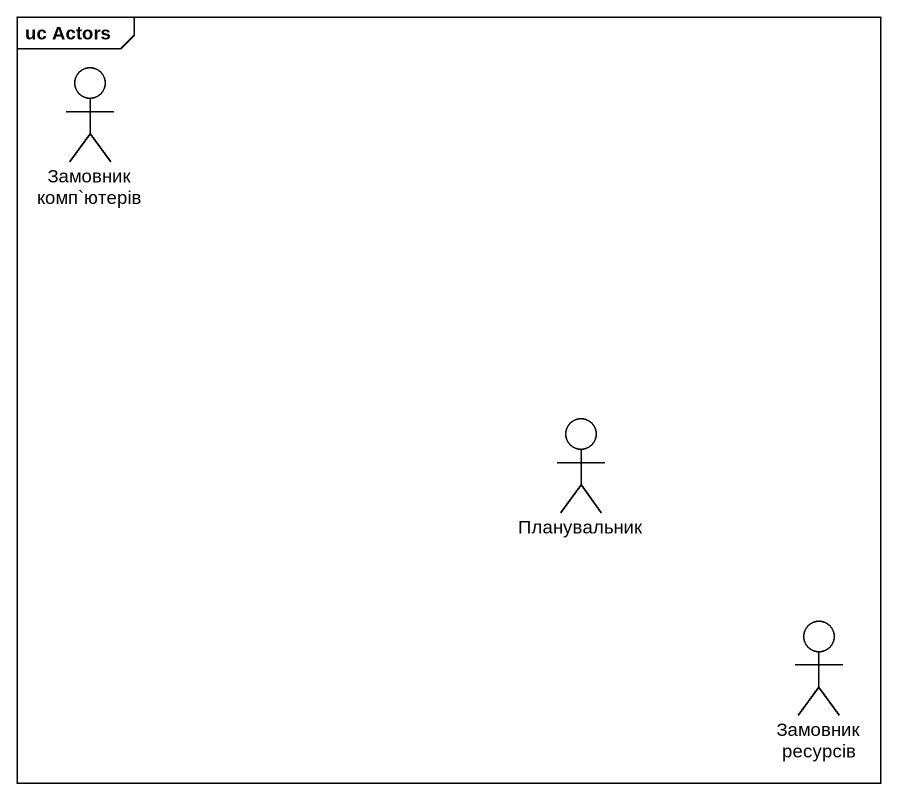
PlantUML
@startuml
mainframe uc Actors
actor "Замовник комп`ютерів" as Замовник_комп_ютерів
actor Планувальник
actor "Замовник ресурсів" as Замовник_ресурсів
@enduml
